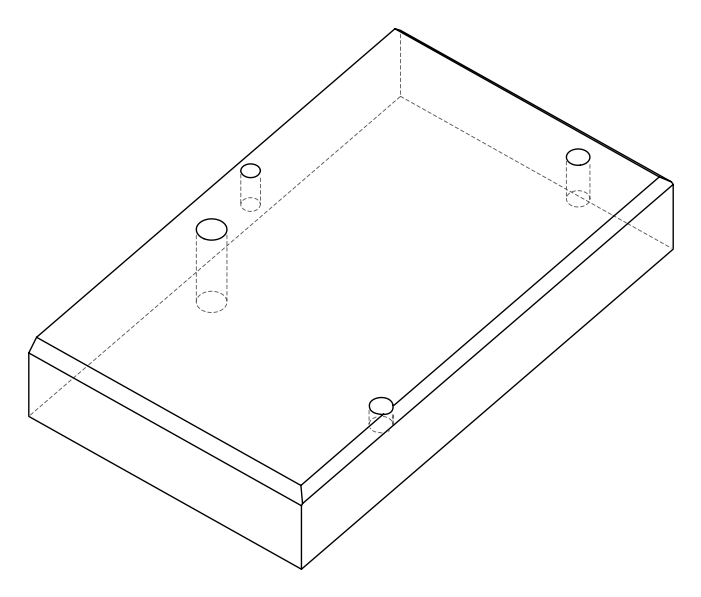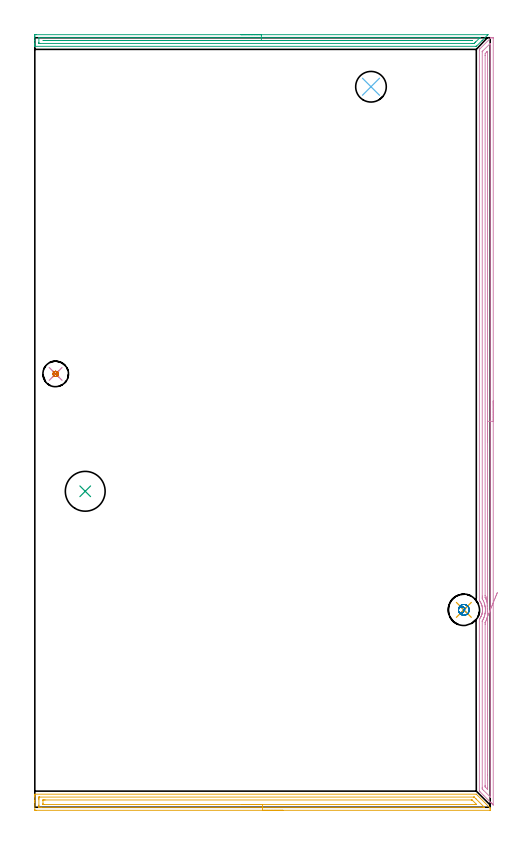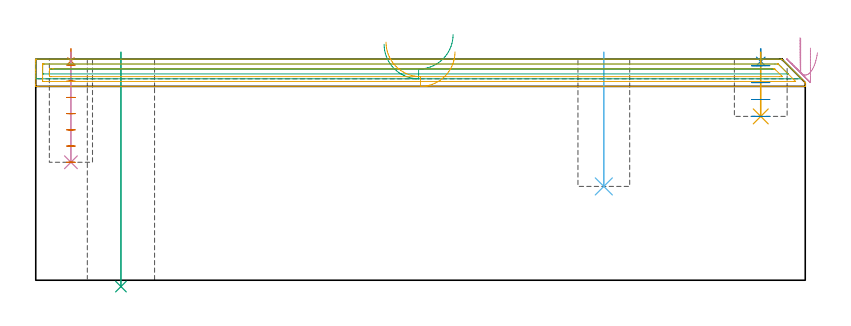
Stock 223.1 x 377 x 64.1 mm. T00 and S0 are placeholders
(PLAN: 11 operations, 6 tool changes, 21.5 min)
(1 SPOT_DRILL | STEP1POCKET | NXT0321_9005460120000 | 0.03 min | 5 mm3)
(2 SPOT_DRILL_1 | STEP1POCKET_1 | NXT0321_9005460120000 | 0.03 min | 0 mm3)
(3 INDEXABLE_INSERT_DRILL_THROUGH_HOLE_FROM_SOLID | STEP1HOLE | NXT0302_010 | 0.27 min | 19119 mm3)
(4 DRILL_BLIND_HOLE_INTO_CENTER | STEP1POCKET | NXT0301_086 | 0.13 min | 2948 mm3)
(5 DRILL_BLIND_HOLE_INTO_CENTER_1 | STEP1POCKET_1 | NXT0301_128 | 0.08 min | 1749 mm3)
(6 INDEXABLE_INSERT_DRILL_BLIND_HOLE_FROM_SOLID | STEP1POCKET_2 | UGT0302_001 | 0.16 min | 6508 mm3)
(7 MILL_ROUGH_BLIND_HOLE_CONTOUR | STEP1POCKET | NXT0201_013 | Spiral | 0.34 min | 717 mm3)
(8 MILL_ROUGH_BLIND_HOLE_CONTOUR_1 | STEP1POCKET_1 | NXT0201_013 | Spiral | 0.43 min | 1296 mm3)
(9 AREA_MILL | FG_CHAMFER_SURFACE | UGT0205_001 | 5.4 min | 3625 mm3)
(10 AREA_MILL_1 | FG_CHAMFER_SURFACE_1 | UGT0205_001 | 9.16 min | 8631 mm3)
(11 AREA_MILL_2 | FG_CHAMFER_SURFACE_2 | UGT0205_001 | 5.51 min | 6832 mm3)
(TOOL NXT0321_9005460120000 | NC Spot Drill, 142deg, 12mm, Carbide, Uncoated | D12 PA142 FL30 Z2)
(TOOL NXT0302_010 | Index. Insert Drill 19.5mm [880-D1950L25-05] | D19.5 PA176 FL98 Z2)
(TOOL NXT0301_086 | Carbide Drill 11.5mm [860.1-1150-035A1-MM 2214] | D11.5 PA140 FL55 Z2)
(TOOL NXT0301_128 | Carbide Drill 12mm [861.1-1200-036A1-GP GC34] | D12 PA150 FL37.4 Z2)
(TOOL UGT0302_001 | Indexable Insert Drill 15mm | D15 PA180 FL50 Z2)
(TOOL NXT0201_013 | ENDMILL 10mm | D10 FL30 Z4)
(TOOL UGT0205_001 | Chamfer Mill 20 x 3 x 45 deg. | D20 FL50 Z2)
(OP 1 SPOT_DRILL)
G17 G21 G94 G90
T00 M6
G54
G17 G0 G90 X10.2 Y212.3 S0 M3
G43 Z74.1 H0
G94 G81 G98 Z63.562 F250. R67.1
G80
M5
M2
(OP 2 SPOT_DRILL_1)
G17 G21 G94 G90
T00 M6
G54
G17 G0 G90 X210.2 Y96.7 S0 M3
G43 Z74.1 H0
G94 G81 G98 Z63.441 F250. R67.1
G80
M5
M2
(OP 3 INDEXABLE_INSERT_DRILL_THROUGH_HOLE_FROM_SOLID)
G17 G21 G94 G90
T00 M6
G54
G17 G0 G90 X24.7 Y154.8 S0 M3
G43 Z74.1 H1
G94 G81 G98 Z-1.84 F250. R66.1
G80
M5
M2
(OP 4 DRILL_BLIND_HOLE_INTO_CENTER)
G17 G21 G94 G90
T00 M6
G54
G17 G0 G90 X10.2 Y212.3 S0 M3
G43 Z74.1 H1
G94 G81 G98 Z34.2 F250. R66.1
G80
M5
M2
(OP 5 DRILL_BLIND_HOLE_INTO_CENTER_1)
G17 G21 G94 G90
T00 M6
G54
G17 G0 G90 X210.2 Y96.7 S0 M3
G43 Z74.1 H1
G94 G81 G98 Z47.5 F250. R66.1
G80
M5
M2
(OP 6 INDEXABLE_INSERT_DRILL_BLIND_HOLE_FROM_SOLID)
G17 G21 G94 G90
T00 M6
G54
G17 G0 G90 X164.7 Y353. S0 M3
G43 Z74.1 H0
G94 G81 G98 Z27.2 F250. R66.1
G80
M5
M2
(OP 7 MILL_ROUGH_BLIND_HOLE_CONTOUR)
G17 G21 G94 G90
T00 M6
G54
G17 G0 G90 X10.2 Y212.3 S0 M3
G43 Z74.1 H0
Z62.4
G94 G3 X10.825 Y212.925 R0.625 F250.
X10.2 Y213.55 R0.625
X8.95 Y212.3 R1.25
X10.2 Y213.55 R-1.25
X9.575 Y212.925 R0.625
X10.2 Y212.3 R0.625
G0 Z57.7
G3 X10.825 Y212.925 R0.625
X10.2 Y213.55 R0.625
X8.95 Y212.3 R1.25
X10.2 Y213.55 R-1.25
X9.575 Y212.925 R0.625
X10.2 Y212.3 R0.625
G0 Z53.
G3 X10.825 Y212.925 R0.625
X10.2 Y213.55 R0.625
X8.95 Y212.3 R1.25
X10.2 Y213.55 R-1.25
X9.575 Y212.925 R0.625
X10.2 Y212.3 R0.625
G0 Z48.3
G3 X10.825 Y212.925 R0.625
X10.2 Y213.55 R0.625
X8.95 Y212.3 R1.25
X10.2 Y213.55 R-1.25
X9.575 Y212.925 R0.625
X10.2 Y212.3 R0.625
G0 Z43.6
G3 X10.825 Y212.925 R0.625
X10.2 Y213.55 R0.625
X8.95 Y212.3 R1.25
X10.2 Y213.55 R-1.25
X9.575 Y212.925 R0.625
X10.2 Y212.3 R0.625
G0 Z38.9
G3 X10.825 Y212.925 R0.625
X10.2 Y213.55 R0.625
X8.95 Y212.3 R1.25
X10.2 Y213.55 R-1.25
X9.575 Y212.925 R0.625
X10.2 Y212.3 R0.625
G0 Z34.2
G3 X10.825 Y212.925 R0.625
X10.2 Y213.55 R0.625
X8.95 Y212.3 R1.25
X10.2 Y213.55 R-1.25
X9.575 Y212.925 R0.625
X10.2 Y212.3 R0.625
G0 Z74.1
M5
M2
(OP 8 MILL_ROUGH_BLIND_HOLE_CONTOUR_1)
G17 G21 G94 G90
T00 M6
G54
G17 G0 G90 X210.2 Y96.7 S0 M3
G43 Z74.1 H0
Z62.2
G94 G3 X210.65 Y97.195 R0.452 F250.
X210.075 Y98.019 R1.02
X208.245 Y97.849 R1.79
X207.597 Y96.203 R1.655
X210.697 Y94.097 R2.65
X207.597 Y96.203 R-2.65
X209.147 Y95.15 R1.325
X210.2 Y96.7 R1.325
G0 Z57.3
G3 X210.65 Y97.195 R0.452
X210.075 Y98.019 R1.02
X208.245 Y97.849 R1.79
X207.597 Y96.203 R1.655
X210.697 Y94.097 R2.65
X207.597 Y96.203 R-2.65
X209.147 Y95.15 R1.325
X210.2 Y96.7 R1.325
G0 Z52.4
G3 X210.65 Y97.195 R0.452
X210.075 Y98.019 R1.02
X208.245 Y97.849 R1.79
X207.597 Y96.203 R1.655
X210.697 Y94.097 R2.65
X207.597 Y96.203 R-2.65
X209.147 Y95.15 R1.325
X210.2 Y96.7 R1.325
G0 Z47.5
G3 X210.65 Y97.195 R0.452
X210.075 Y98.019 R1.02
X208.245 Y97.849 R1.79
X207.597 Y96.203 R1.655
X210.697 Y94.097 R2.65
X207.597 Y96.203 R-2.65
X209.147 Y95.15 R1.325
X210.2 Y96.7 R1.325
G0 Z74.1
M5
M2
(OP 9 AREA_MILL)
G17 G21 G94 G90
T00 M6
G54
G17 G0 G90 X101. Y378.5 S1061 M3
G43 Z74.1 H0
Z68.4
G94 G1 X101.038 Z67.529 F250.
X101.152 Z66.664
X101.341 Z65.812
X101.603 Z64.98
X101.937 Z64.174
X102.34 Z63.4
X102.808 Z62.664
X103.339 Z61.972
X103.929 Z61.329
X104.572 Z60.74
X105.264 Z60.209
X106. Z59.74
X106.774 Z59.337
X107.58 Z59.003
X108.412 Z58.741
X109.263 Z58.552
X110.128 Z58.438
X111. Z58.4
X221.901
X221.972 Y378.494 Z58.404
X221.981 Y378.492 Z58.405
X221.972 Y378.471 Z58.427
X219.15 Y375.65 Z61.25
X216.43 Y372.931 Z63.968
X216.295 Y372.804 Z64.09
X216.014 Y372.8 Z64.1
X0.176
X0.01 Y372.802 Z64.088
X0.007 Y372.864 Z64.027
X0. Y373.287 Z63.612
Y373.604 Z63.295
Y374.31 Z62.585
Y375.556 Z61.341
Y376.99 Z59.906
Y377.613 Z59.283
X0.002 Y377.883 Z59.013
X0.007 Y378.491 Z58.405
X0.013 Y378.493 Z58.403
X0.623 Y378.5 Z58.4
X111.
Y377.086 Z59.814
X217.801 Y377.085 Z59.815
X217.897 Y377.084 Z59.816
X218.088 Y377.079 Z59.821
X218.117 Y377.077 Z59.823
X218.107 Y377.063 Z59.837
X218.078 Y377.031 Z59.869
X218.04 Y376.99 Z59.91
X217.921 Y376.87 Z60.03
X216.014 Y374.964 Z61.936
X215.686 Y374.638 Z62.262
X215.353 Y374.31 Z62.59
X215.274 Y374.235 Z62.665
X215.244 Y374.221 Z62.679
X215.212 Y374.218 Z62.682
X215.12 Y374.216 Z62.684
X214.322 Y374.214 Z62.686
X2.411 Y374.215 Z62.685
X2.315
X2.123 Y374.219 Z62.681
X2.009 Y374.222 Z62.678
X2.006 Y374.252 Z62.648
X2.004 Y374.31 Z62.59
X2. Y374.72 Z62.18
X2.001 Y376.99 Z59.91
X2.002 Y377.041 Z59.859
X2.006 Y377.066 Z59.834
X2.008 Y377.074 Z59.826
X2.029 Y377.079 Z59.821
X2.219 Y377.084 Z59.816
X2.315 Y377.085 Z59.815
X111. Y377.086 Z59.814
Y375.671 Z61.229
X213.801
X214.227 Y375.667 Z61.233
X214.243 Y375.665 Z61.235
X214.251 Y375.66 Z61.24
X214.246 Y375.652 Z61.248
X214.239 Y375.644 Z61.256
X214.227 Y375.636 Z61.265
X213.798 Y375.631 Z61.269
X213.376 Y375.629 Z61.271
X4.666
X4.242 Y375.632 Z61.268
X4.198 Y375.635 Z61.265
X4.057 Y375.651 Z61.249
X4.157 Y375.665 Z61.235
X4.198 Y375.667 Z61.233
X4.624 Y375.671 Z61.229
X4.667
X111.
X111.871 Z61.267
X112.736 Z61.38
X113.588 Z61.569
X114.42 Z61.832
X115.226 Z62.165
X116. Z62.568
X116.736 Z63.037
X117.428 Z63.568
X118.071 Z64.157
X118.66 Z64.801
X119.191 Z65.493
X119.66 Z66.229
X120.063 Z67.002
X120.397 Z67.808
X120.659 Z68.64
X120.848 Z69.492
X120.962 Z70.357
X121. Z71.229
G0 Z74.1
M5
M2
(OP 10 AREA_MILL_1)
G17 G21 G94 G90
T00 M6
G54
G17 G0 G90 X224.6 Y199.05 S1061 M3
G43 Z74.1 H0
Z67.3
G94 G1 Y199.012 Z66.428 F250.
Y198.898 Z65.564
Y198.709 Z64.712
Y198.447 Z63.88
Y198.113 Z63.074
Y197.71 Z62.3
Y197.242 Z61.564
Y196.71 Z60.872
Y196.121 Z60.229
Y195.478 Z59.64
Y194.786 Z59.109
Y194.05 Z58.64
Y193.276 Z58.237
Y192.47 Z57.903
Y191.638 Z57.641
Y190.787 Z57.452
Y189.922 Z57.338
Y189.05 Z57.3
X224.599 Y1.24 Z57.301
X224.596 Y1.2
X224.589 Y1.111 Z57.303
X224.534 Y1.164 Z57.36
X224.417 Y1.282 Z57.481
X224.258 Y1.44 Z57.637
X224.106 Y1.593 Z57.792
X223.97 Y1.729 Z57.928
X223.821 Y1.877 Z58.074
X223.679 Y2.02 Z58.219
X223.523 Y2.176 Z58.375
X223.384 Y2.314 Z58.512
X219.947 Y5.753 Z61.952
X218.087 Y7.613 Z63.813
X217.843 Y7.859 Z64.053
X217.804 Y7.906 Z64.09
X217.8 Y7.988 Z64.1
Y92.037
X217.806 Y92.079 Z64.091
X217.827 Y92.121 Z64.071
X217.912 Y92.241 Z63.986
X218.153 Y92.606 Z63.745
X218.377 Y92.979 Z63.521
X218.578 Y93.374 Z63.322
X218.602 Y93.422 Z63.298
X218.782 Y93.825 Z63.114
X218.805 Y93.875 Z63.092
X218.958 Y94.318 Z62.936
X219.011 Y94.488 Z62.888
X219.016 Y94.504 Z62.883
X219.078 Y94.719 Z62.816
X219.092 Y94.766 Z62.803
X219.192 Y95.212 Z62.7
X219.268 Y95.66 Z62.626
X219.294 Y95.892 Z62.602
X219.318 Y96.106 Z62.58
X219.324 Y96.215 Z62.575
X219.33 Y96.384 Z62.562
X219.339 Y96.553 Z62.556
X219.337 Y96.717 Z62.554
X219.335 Y97.001 Z62.561
X219.322 Y97.164 Z62.568
X219.315 Y97.287 Z62.58
X219.307 Y97.401 Z62.587
X219.304 Y97.447 Z62.59
X219.27 Y97.705 Z62.623
X219.246 Y97.895 Z62.648
X219.169 Y98.295 Z62.724
X219.161 Y98.341 Z62.733
X219.048 Y98.789 Z62.848
X219.016 Y98.894 Z62.881
X218.974 Y99.031 Z62.924
X218.923 Y99.19 Z62.972
X218.909 Y99.235 Z62.986
X218.815 Y99.498 Z63.083
X218.806 Y99.523 Z63.092
X218.675 Y99.828 Z63.224
X218.532 Y100.128 Z63.366
X218.281 Y100.579 Z63.617
X218.008 Y101.022 Z63.891
X217.923 Y101.146 Z63.976
X217.912 Y101.16 Z63.986
X217.814 Y101.298 Z64.08
X217.804 Y101.32 Z64.089
X217.8 Y101.425 Z64.1
Y371.006
X217.805 Y371.306 Z64.09
X217.953 Y371.453 Z63.946
X218.017 Y371.518 Z63.882
X223.384 Y376.885 Z58.514
X223.493 Y376.992 Z58.403
X223.51 Y376.997 Z58.387
X223.795 Y377. Z58.101
X224.095 Z57.805
X224.258 Z57.642
X224.421 Z57.478
X224.594 Y376.99 Z57.305
X224.6 Y376.954 Z57.3
Y189.05
X223.186 Z58.714
X223.185 Y5.306 Z58.715
X223.184 Y5.099 Z58.716
X223.181 Y4.997 Z58.719
X223.179 Y4.985 Z58.721
X223.17 Y4.99 Z58.73
X223.137 Y5.019 Z58.763
X222.845 Y5.306 Z59.055
X219.889 Y8.261 Z62.011
X219.273 Y8.882 Z62.627
X219.231 Y8.931 Z62.669
X219.221 Y8.971 Z62.679
X219.218 Y9.055 Z62.682
X219.216 Y9.228 Z62.684
X219.214 Y9.573 Z62.686
Y9.776
X219.215 Y90.939 Z62.685
X219.216 Y91.142 Z62.684
X219.219 Y91.228 Z62.681
X219.221 Y91.269 Z62.679
X219.238 Y91.305 Z62.662
X219.637 Y92.037 Z62.263
X219.69 Y92.139 Z62.21
X219.723 Y92.207 Z62.177
X219.889 Y92.563 Z62.011
X220. Y92.818 Z61.9
X220.045 Y92.931 Z61.855
X220.234 Y93.472 Z61.666
X220.343 Y93.825 Z61.557
X220.397 Y94.012 Z61.503
X220.435 Y94.161 Z61.465
X220.561 Y94.719 Z61.339
X220.58 Y94.812 Z61.32
X220.594 Y94.892 Z61.306
X220.644 Y95.225 Z61.256
X220.694 Y95.613 Z61.206
X220.7 Y95.678 Z61.2
X220.728 Y96.075 Z61.172
X220.755 Y96.507 Z61.145
Y96.513
X220.745 Y96.959 Z61.155
X220.729 Y97.401 Z61.171
X220.727 Y97.438 Z61.173
X220.681 Y97.885 Z61.219
X220.631 Y98.295 Z61.269
X220.621 Y98.368 Z61.279
X220.605 Y98.457 Z61.295
X220.523 Y98.859 Z61.377
X220.444 Y99.19 Z61.456
X220.323 Y99.64 Z61.577
X220.184 Y100.084 Z61.716
X219.889 Y100.844 Z62.011
X219.83 Y100.978 Z62.07
X219.776 Y101.094 Z62.124
X219.357 Y101.872 Z62.543
X219.268 Y102.038 Z62.632
X219.221 Y102.134 Z62.679
X219.219 Y102.218 Z62.681
X219.215 Y102.562 Z62.685
Y102.766
X219.214 Y103.457 Z62.686
X219.215 Y370.112 Z62.685
X219.216 Y370.198 Z62.684
X219.218 Y370.241 Z62.682
X219.221 Y370.258 Z62.679
X219.234 Y370.274 Z62.666
X219.343 Y370.39 Z62.557
X219.481 Y370.53 Z62.419
X223.066 Y374.116 Z58.834
X223.123 Y374.169 Z58.777
X223.173 Y374.213 Z58.727
X223.179 Y374.216 Z58.721
X223.181 Y374.202 Z58.719
X223.183 Y374.16 Z58.717
X223.185 Y373.892 Z58.715
X223.186 Y373.689 Z58.714
Y189.05
X221.771 Z60.129
Y99.947
X221.769 Y99.937 Z60.131
X221.768 Y99.936 Z60.132
X221.764 Y99.943 Z60.136
X221.757 Y99.96 Z60.143
X221.723 Y100.084 Z60.177
X221.637 Y100.394 Z60.263
X221.449 Y100.978 Z60.451
X221.334 Y101.288 Z60.566
X221.099 Y101.872 Z60.801
X220.992 Y102.107 Z60.908
X220.763 Y102.565 Z61.137
X220.664 Y102.766 Z61.236
X220.635 Y102.838 Z61.265
X220.633 Y102.899 Z61.267
X220.629 Y103.66 Z61.271
Y103.798
Y368.324
Y368.461
X220.636 Y369.218 Z61.264
X220.696 Y369.287 Z61.204
X220.763 Y369.359 Z61.137
X221.133 Y369.733 Z60.767
X221.511 Y370.112 Z60.389
X221.575 Y370.176 Z60.325
X221.637 Y370.237 Z60.263
X221.698 Y370.296 Z60.202
X221.739 Y370.333 Z60.161
X221.764 Y370.352 Z60.136
X221.765 Y370.34 Z60.135
X221.769 Y370.25 Z60.131
X221.771 Y370.112 Z60.129
Y369.974
Y189.05
Y188.178 Z60.167
Y187.314 Z60.28
Y186.462 Z60.469
Y185.63 Z60.732
Y184.824 Z61.065
Y184.05 Z61.468
Y183.314 Z61.937
Y182.622 Z62.468
Y181.979 Z63.057
Y181.39 Z63.701
Y180.859 Z64.393
Y180.39 Z65.129
Y179.987 Z65.902
Y179.653 Z66.708
Y179.391 Z67.54
Y179.202 Z68.392
Y179.088 Z69.257
Y179.05 Z70.129
G0 Z74.1
X221.586 Y103.12
Z70.316
G1 Y103.098 Z69.444
X221.588 Y103. Z68.577
X221.591 Y102.827 Z67.722
X221.596 Y102.58 Z66.885
X221.601 Y102.261 Z66.073
X221.609 Y101.872 Z65.292
X221.617 Y101.417 Z64.548
X221.626 Y100.899 Z63.846
X221.637 Y100.321 Z63.193
X221.648 Y99.689 Z62.592
X221.661 Y99.007 Z62.048
X221.674 Y98.28 Z61.566
X221.688 Y97.514 Z61.149
X221.703 Y96.714 Z60.801
X221.718 Y95.887 Z60.523
X221.733 Y95.039 Z60.319
X221.749 Y94.176 Z60.189
X221.765 Y93.306 Z60.135
X221.769 Y93.069 Z60.131
X221.771 Y92.931 Z60.129
X221.772 Y15.756 Z60.128
X221.771 Y9.639 Z60.129
X221.766 Y8.882 Z60.134
X221.765 Y8.865 Z60.135
X221.727 Y8.882 Z60.173
X221.637 Y8.967 Z60.263
X220.823 Y9.776 Z61.077
X220.763 Y9.838 Z61.137
X220.664 Y9.944 Z61.236
X220.642 Y9.969 Z61.258
X220.635 Y10.073 Z61.265
X220.632 Y10.257 Z61.268
X220.629 Y10.532 Z61.271
Y10.67
X220.628 Y89.492 Z61.272
X220.63 Y90.248 Z61.27
X220.631 Y90.383 Z61.269
X220.635 Y90.523 Z61.265
X220.645 Y90.584 Z61.255
X220.868 Y91.035 Z61.032
X220.92 Y91.142 Z60.98
X221.147 Y91.644 Z60.753
X221.31 Y92.037 Z60.59
X221.396 Y92.283 Z60.504
X221.616 Y92.931 Z60.284
X221.637 Y92.993 Z60.263
X221.765 Y93.306 Z60.135
X222.078 Y94.073 Z59.863
X222.399 Y94.859 Z59.663
X222.726 Y95.659 Z59.538
X223.055 Y96.465 Z59.49
X223.385 Y97.272 Z59.517
X223.713 Y98.074 Z59.62
X224.036 Y98.865 Z59.798
X224.352 Y99.638 Z60.05
X224.658 Y100.388 Z60.373
X224.952 Y101.109 Z60.767
X225.233 Y101.795 Z61.226
X225.497 Y102.442 Z61.748
X225.743 Y103.044 Z62.33
X225.969 Y103.597 Z62.966
X226.173 Y104.097 Z63.651
X226.354 Y104.539 Z64.381
X226.51 Y104.921 Z65.149
X226.64 Y105.239 Z65.951
G0 Z74.1
M5
M2
(OP 11 AREA_MILL_2)
G17 G21 G94 G90
T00 M6
G54
G17 G0 G90 X121.55 Y-1.5 S1061 M3
G43 Z74.1 H0
Z66.2
G94 G1 X121.512 Z65.328 F250.
X121.398 Z64.463
X121.209 Z63.612
X120.947 Z62.78
X120.613 Z61.974
X120.21 Z61.2
X119.742 Z60.464
X119.21 Z59.772
X118.621 Z59.129
X117.978 Z58.539
X117.286 Z58.008
X116.55 Z57.54
X115.776 Z57.137
X114.97 Z56.803
X114.138 Z56.541
X113.287 Z56.352
X112.422 Z56.238
X111.55 Z56.2
X0.589
X0.157 Y-1.496 Z56.202
X0.01 Y-1.491 Z56.205
X0. Y-1.07 Z56.627
Y2.45 Z60.144
Y3.047 Z60.745
Y3.33 Z61.027
Y5.09 Z62.785
Y5.655 Z63.354
Y5.97 Z63.669
Y6.125 Z63.823
X0.01 Y6.394 Z64.093
X0.143 Y6.4 Z64.1
X216.273
X216.307 Y6.394 Z64.092
X223.025 Y-0.325 Z57.373
X223.09 Y-0.4 Z57.295
X223.1 Y-0.472 Z57.226
Y-1.385 Z56.314
X223.09 Y-1.494 Z56.205
X223.071 Y-1.5 Z56.2
X111.55
Y-0.086 Z57.614
X3.157
X2.371 Y-0.085 Z57.615
X2.264 Y-0.084 Z57.616
X2.026 Y-0.079 Z57.621
X2.01 Y-0.002 Z57.698
X2.004 Y0.173 Z57.873
X2.001 Y0.69 Z58.39
X2. Y1.056 Z58.756
Y3.696 Z61.396
Y4.21 Z61.91
X2.002 Y4.575 Z62.275
X2.01 Y4.942 Z62.642
X2.012 Y4.98 Z62.68
X2.029 Y4.981 Z62.681
X2.077 Y4.984 Z62.684
X2.175 Y4.985 Z62.685
X2.371 Y4.986 Z62.686
X214.988 Y4.985 Z62.685
X215.185 Y4.984 Z62.684
X215.233 Y4.981 Z62.681
X215.254 Y4.979 Z62.679
X215.278 Y4.96 Z62.66
X215.381 Y4.866 Z62.566
X216.04 Y4.21 Z61.91
X216.273 Y3.978 Z61.678
X219.838 Y0.413 Z58.113
X220.25 Y-0.001 Z57.699
X220.291 Y-0.045 Z57.655
X220.316 Y-0.076 Z57.624
Y-0.079 Z57.621
X220.308 Y-0.081 Z57.619
X220.152 Y-0.084 Z57.616
X219.838 Y-0.086 Z57.614
X219.732
X111.55
Y1.328 Z59.028
X4.398 Y1.329 Z59.029
X4.154 Y1.33 Z59.03
X4.073 Y1.332 Z59.032
X4.016 Y1.335 Z59.035
X4.01 Y1.419 Z59.119
X4.004 Y1.57 Z59.27
X4.001 Y1.721 Z59.421
X4.002 Y3.48 Z61.18
X4.006 Y3.532 Z61.232
X4.011 Y3.565 Z61.265
X4.032 Y3.566 Z61.266
X4.154 Y3.568 Z61.268
X4.801 Y3.571 Z61.271
X5.045
X213.843
X214.007 Y3.57 Z61.27
X214.137 Y3.567 Z61.267
X214.219 Y3.565 Z61.265
X214.248 Y3.541 Z61.241
X214.471 Y3.33 Z61.03
X214.49 Y3.311 Z61.011
X216.273 Y1.528 Z59.228
X216.421 Y1.371 Z59.071
X216.451 Y1.338 Z59.038
X216.445 Y1.335 Z59.035
X216.422 Y1.331 Z59.031
X216.393 Y1.33 Z59.03
X216.273 Y1.329 Z59.029
X215.626 Y1.328 Z59.028
X111.55
X110.678 Z59.066
X109.814 Z59.18
X108.962 Z59.369
X108.13 Z59.631
X107.324 Z59.965
X106.55 Z60.368
X105.814 Z60.837
X105.122 Z61.368
X104.479 Z61.957
X103.89 Z62.601
X103.358 Z63.293
X102.89 Z64.028
X102.487 Z64.802
X102.153 Z65.608
X101.891 Z66.44
X101.702 Z67.292
X101.588 Z68.157
X101.55 Z69.028
G0 Z74.1
M5
M2
